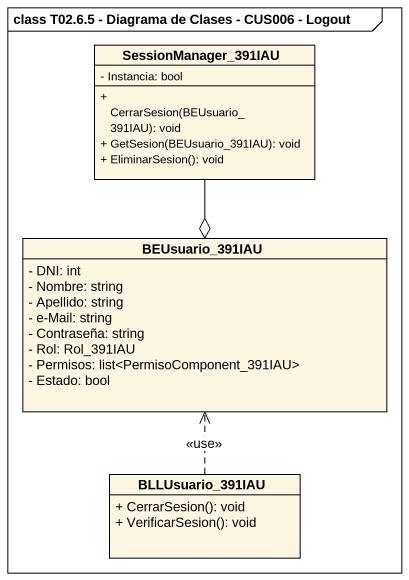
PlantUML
@startuml
mainframe class T02.6.5 - Diagrama de Clases - CUS006 - Logout
hide circle
hide empty members
skinparam classAttributeIconSize 0
class SessionManager_391IAU {
  - Instancia: bool
  + CerrarSesion(BEUsuario_391IAU): void
  + GetSesion(BEUsuario_391IAU): void
  + EliminarSesion(): void
}
class BEUsuario_391IAU {
  - DNI: int
  - Nombre: string
  - Apellido: string
  - e-Mail: string
  - Contraseña: string
  - Rol: Rol_391IAU
  - Permisos: list<PermisoComponent_391IAU>
  - Estado: bool
}
class BLLUsuario_391IAU {
  + CerrarSesion(): void
  + VerificarSesion(): void
}
SessionManager_391IAU --o BEUsuario_391IAU
BLLUsuario_391IAU .up.> BEUsuario_391IAU : <<use>>
@enduml
